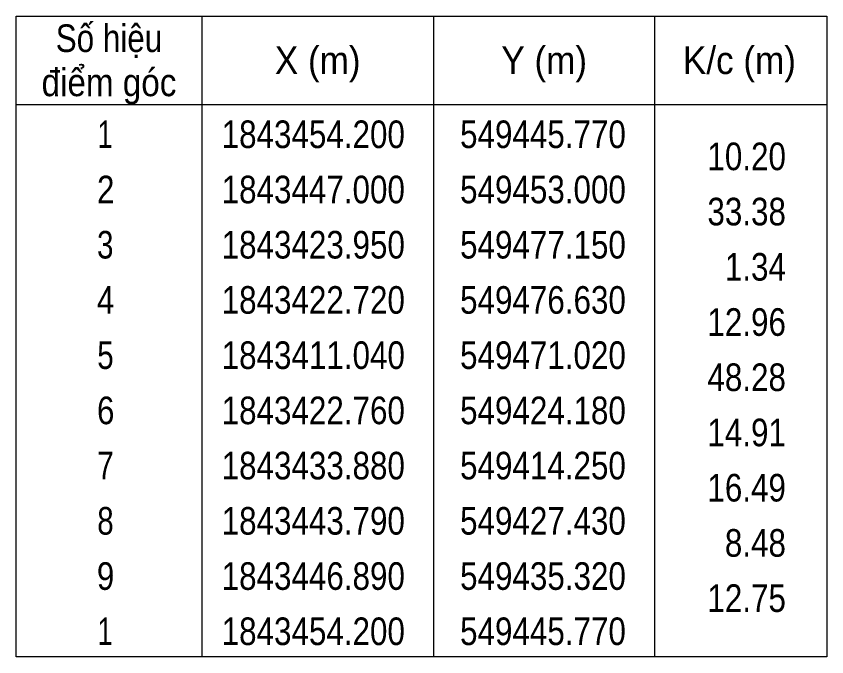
# Model space of a CAD drawing. Header units: metres. Extents: x 549118 to 549774, y 1843200 to 1843461.
# Drawn here: x 549737.3 to 549774, y 1843424.5 to 1843453.5 of the extents above; entities that cross this region are included whole.
import ezdxf
from ezdxf.enums import TextEntityAlignment as Align

# ---------------------------------------------------------------- set-up
doc = ezdxf.new("R2010")
doc.units = ezdxf.units.M
doc.header["$LTSCALE"] = 0.5
doc.layers.add('63', color=7, linetype='Continuous', lineweight=13)

msp = doc.modelspace()

# ---------------------------------------------------------------- linework, layer by layer
at = {"layer": '63'}
for p, q in [((549745.7, 1843453.5), (549745.7, 1843424.5)), ((549756.2, 1843453.5), (549756.2, 1843424.5)), ((549766.2, 1843453.5), (549766.2, 1843424.5)), ((549737.3, 1843449.5), (549774, 1843449.5))]:
    msp.add_line(p, q, dxfattribs=at)
msp.add_lwpolyline([(549737.3, 1843453.5), (549774, 1843453.5), (549774, 1843424.5), (549737.3, 1843424.5)], close=True, dxfattribs=at)

# ---------------------------------------------------------------- texts
for s, width, p in [('Số hiệu', 0.85, (549741.5, 1843451.88)), ('X (m)', 0.95, (549750.95, 1843450.88)), ('Y (m)', 0.95, (549761.205, 1843450.88)), ('K/c (m)', 0.95, (549770.045, 1843450.88)), ('điểm góc', 0.9, (549741.5, 1843449.88)), (' 1', 0.75, (549741.15, 1843447.53)), ('1843454.200', 0.85, (549750.75, 1843447.53)), ('549445.770', 0.85, (549761.15, 1843447.53)), (' 2', 0.85, (549741.155, 1843445.03)), ('1843447.000', 0.85, (549750.75, 1843445.03)), ('549453.000', 0.85, (549761.15, 1843445.03)), (' 3', 0.8, (549741.145, 1843442.53)), ('1843423.950', 0.85, (549750.75, 1843442.53)), ('549477.150', 0.85, (549761.15, 1843442.53)), (' 4', 0.85, (549741.15, 1843440.03)), ('1843422.720', 0.85, (549750.75, 1843440.03)), ('549476.630', 0.85, (549761.15, 1843440.03)), ('1843411.040', 0.85, (549750.75, 1843437.53)), ('549471.020', 0.85, (549761.15, 1843437.53)), (' 5', 0.8, (549741.155, 1843437.53)), (' 6', 0.85, (549741.155, 1843435.03)), ('1843422.760', 0.85, (549750.75, 1843435.03)), ('549424.180', 0.85, (549761.15, 1843435.03)), (' 7', 0.8, (549741.155, 1843432.53)), ('1843433.880', 0.85, (549750.75, 1843432.53)), ('549414.250', 0.85, (549761.15, 1843432.53)), (' 8', 0.8, (549741.155, 1843430.03)), ('1843443.790', 0.85, (549750.75, 1843430.03)), ('549427.430', 0.85, (549761.15, 1843430.03)), (' 9', 0.85, (549741.15, 1843427.53)), ('1843446.890', 0.85, (549750.75, 1843427.53)), ('549435.320', 0.85, (549761.15, 1843427.53)), (' 1', 0.75, (549741.15, 1843425.03)), ('1843454.200', 0.85, (549750.75, 1843425.03)), ('549445.770', 0.85, (549761.15, 1843425.03))]:
    msp.add_text(s, height=1.25, dxfattribs=dict(at, width=width)).set_placement(p, align=Align.CENTER)
at = {"layer": '63', "width": 0.85}
for s, p in [('10.20', (549772.15, 1843446.53)), ('33.38', (549772.15, 1843444.03)), ('1.34', (549772.15, 1843441.53)), ('12.96', (549772.15, 1843439.03)), ('48.28', (549772.15, 1843436.53)), ('14.91', (549772.15, 1843434.03)), ('16.49', (549772.15, 1843431.53)), ('8.48', (549772.15, 1843429.03)), ('12.75', (549772.15, 1843426.53))]:
    msp.add_text(s, height=1.25, dxfattribs=at).set_placement(p, align=Align.RIGHT)

doc.saveas('drawing.dxf')
